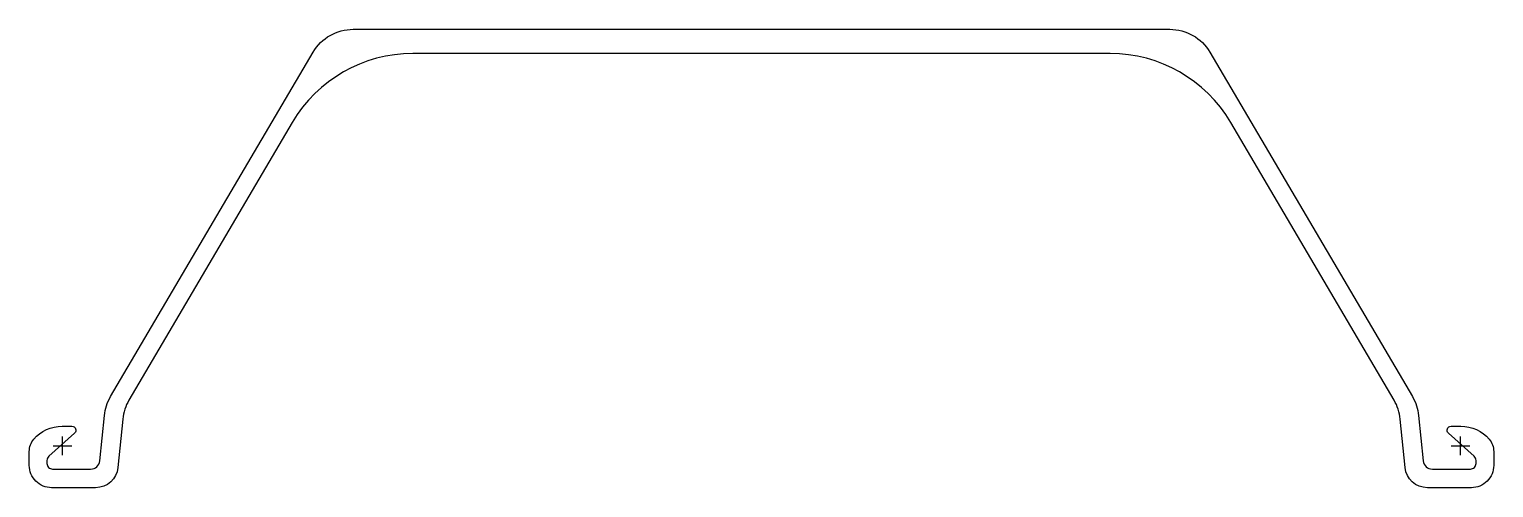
# Model space of a CAD drawing. Header units: millimetres. Extents: x -18 to 768, y -23 to 223.
import ezdxf

# ---------------------------------------------------------------- set-up
doc = ezdxf.new("R2010")
doc.units = ezdxf.units.MM
doc.header["$LTSCALE"] = 0.2

msp = doc.modelspace()

# ---------------------------------------------------------------- linework, layer by layer
at = {"flags": 128}
msp.add_lwpolyline([(123.3, 173.5), (35.72, 24.5, 0.108349), (32.39, 14.32), (29.79, -11.69, -0.385312), (17.85, -22.5), (-5.75, -22.5, -0.414214), (-17.75, -10.5), (-17.75, -3, -0.17875), (-15.35, 3.5, -0.219232), (-0.15, 10.5), (5.12, 10.5, -0.687281), (6.55, 6.79), (-7.26, -5.64, 0.212557), (-8.25, -7.87), (-8.25, -9.5, 0.414214), (-5.25, -12.5), (15.14, -12.5, 0.385312), (20.11, -8), (22.54, 16.24, -0.108349), (25.86, 26.42), (134.45, 211.17, -0.265863), (156, 223.5), (594, 223.5, -0.265863), (615.55, 211.17), (724.14, 26.42, -0.108349), (727.46, 16.24), (729.89, -8, 0.385312), (734.86, -12.5), (755.25, -12.5, 0.414214), (758.25, -9.5), (758.25, -7.87, 0.212557), (757.26, -5.64), (743.45, 6.79, -0.687281), (744.88, 10.5), (750.15, 10.5, -0.219232), (765.35, 3.5, -0.17875), (767.75, -3), (767.75, -10.5, -0.414214), (755.75, -22.5), (732.15, -22.5, -0.385312), (720.21, -11.69), (717.61, 14.32, 0.108349), (714.28, 24.5), (626.7, 173.5, 0.265863), (562.04, 210.5), (187.96, 210.5, 0.265863)], format="xyb", close=True, dxfattribs=at)
at = {"layer": 'DEFPOINTS'}
for p, q in [((-5, 0), (5, 0)), ((0, -5), (0, 5)), ((745, 0), (755, 0)), ((750, -5), (750, 5))]:
    msp.add_line(p, q, dxfattribs=at)

doc.saveas('drawing.dxf')
